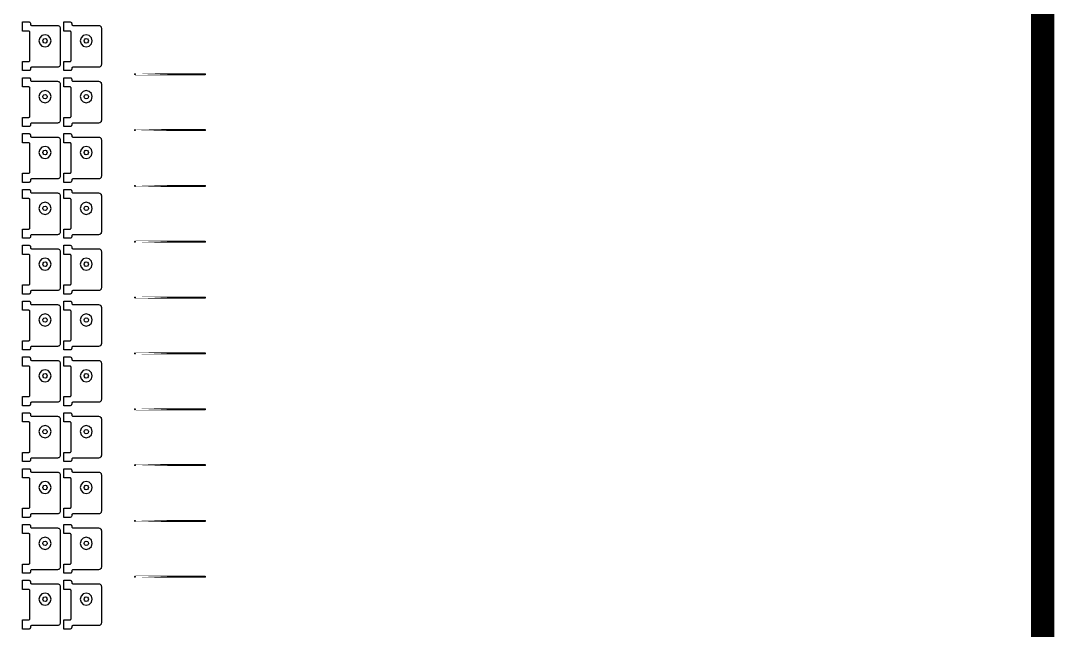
# Model space of a CAD drawing. Extents: x 11 to 212, y 11 to 212.
# Drawn here: x 167.51 to 211.7, y 85.03 to 111.1 of the extents above; entities that cross this region are included whole.
import ezdxf

# ---------------------------------------------------------------- set-up
doc = ezdxf.new("R2010")
doc.units = 0
doc.layers.get('0').update_dxf_attribs({"linetype": 'continuous'})
doc.layers.add('G', color=7, linetype='continuous')

# ---------------------------------------------------------------- blocks, each defined once
blk = doc.blocks.new('cutlineendpoint')
at = {"const_width": 0.04}
blk.add_lwpolyline([(-0.02, 0, 1), (0.02, 0, 1)], format="xyb", close=True, dxfattribs=at)

msp = doc.modelspace()

# ---------------------------------------------------------------- linework, layer by layer
at = {"layer": 'G'}
for points, const_width in [([(11.2, 211.2), (211.2, 211.2), (211.2, 11.2), (11.2, 11.2)], 1), ([(172.4, 108.812), (175.4, 108.812)], 0.08), ([(172.4, 106.424), (175.4, 106.424)], 0.08), ([(172.4, 104.035), (175.4, 104.035)], 0.08), ([(172.4, 101.647), (175.4, 101.647)], 0.08), ([(172.4, 99.259), (175.4, 99.259)], 0.08), ([(172.4, 96.871), (175.4, 96.871)], 0.08), ([(172.4, 94.482), (175.4, 94.482)], 0.08), ([(172.4, 92.094), (175.4, 92.094)], 0.08), ([(172.4, 89.706), (175.4, 89.706)], 0.08), ([(172.4, 87.318), (175.4, 87.318)], 0.08)]:
    msp.add_lwpolyline(points, close=True, dxfattribs=dict(at, const_width=const_width))
for points in [[(167.847, 109.353), (167.862, 109.355), (167.876, 109.361), (167.889, 109.37), (167.898, 109.382), (167.904, 109.397), (167.906, 109.412), (167.906, 110.6), (167.904, 110.615), (167.898, 110.629), (167.889, 110.642), (167.876, 110.651), (167.862, 110.657), (167.847, 110.659), (167.591, 110.659), (167.591, 111.047), (167.871, 111.047), (167.886, 111.045), (167.9, 111.039), (167.912, 111.03), (167.922, 111.018), (167.927, 111.003), (167.929, 110.988), (167.929, 110.959), (167.931, 110.944), (167.937, 110.929), (167.947, 110.917), (167.959, 110.908), (167.973, 110.902), (167.988, 110.9), (169.082, 110.9), (169.113, 110.896), (169.141, 110.884), (169.166, 110.866), (169.184, 110.841), (169.196, 110.813), (169.2, 110.782), (169.2, 109.229), (169.196, 109.199), (169.184, 109.171), (169.166, 109.146), (169.141, 109.128), (169.113, 109.116), (169.082, 109.112), (167.988, 109.112), (167.973, 109.11), (167.959, 109.104), (167.947, 109.095), (167.937, 109.082), (167.931, 109.068), (167.929, 109.053), (167.929, 109.024), (167.927, 109.008), (167.922, 108.994), (167.912, 108.982), (167.9, 108.973), (167.886, 108.967), (167.871, 108.965), (167.591, 108.965), (167.591, 109.353)], [(169.612, 109.353), (169.627, 109.355), (169.641, 109.361), (169.653, 109.37), (169.663, 109.382), (169.669, 109.397), (169.671, 109.412), (169.671, 110.6), (169.669, 110.615), (169.663, 110.629), (169.653, 110.642), (169.641, 110.651), (169.627, 110.657), (169.612, 110.659), (169.355, 110.659), (169.355, 111.047), (169.635, 111.047), (169.651, 111.045), (169.665, 111.039), (169.677, 111.03), (169.686, 111.018), (169.692, 111.003), (169.694, 110.988), (169.694, 110.959), (169.696, 110.944), (169.702, 110.929), (169.711, 110.917), (169.724, 110.908), (169.738, 110.902), (169.753, 110.9), (170.847, 110.9), (170.878, 110.896), (170.906, 110.884), (170.93, 110.866), (170.949, 110.841), (170.961, 110.813), (170.965, 110.782), (170.965, 109.229), (170.961, 109.199), (170.949, 109.171), (170.93, 109.146), (170.906, 109.128), (170.878, 109.116), (170.847, 109.112), (169.753, 109.112), (169.738, 109.11), (169.724, 109.104), (169.711, 109.095), (169.702, 109.082), (169.696, 109.068), (169.694, 109.053), (169.694, 109.024), (169.692, 109.008), (169.686, 108.994), (169.677, 108.982), (169.665, 108.973), (169.651, 108.967), (169.635, 108.965), (169.355, 108.965), (169.355, 109.353)], [(168.777, 110.112), (168.812, 110.241), (168.777, 110.371), (168.682, 110.465), (168.553, 110.5), (168.424, 110.465), (168.329, 110.371), (168.294, 110.241), (168.329, 110.112), (168.424, 110.017), (168.553, 109.982), (168.682, 110.017)], [(170.542, 110.112), (170.576, 110.241), (170.542, 110.371), (170.447, 110.465), (170.318, 110.5), (170.188, 110.465), (170.093, 110.371), (170.059, 110.241), (170.093, 110.112), (170.188, 110.017), (170.318, 109.982), (170.447, 110.017)], [(168.647, 110.241), (168.634, 110.194), (168.6, 110.16), (168.553, 110.147), (168.506, 110.16), (168.471, 110.194), (168.459, 110.241), (168.471, 110.288), (168.506, 110.323), (168.553, 110.335), (168.6, 110.323), (168.634, 110.288)], [(170.412, 110.241), (170.399, 110.194), (170.365, 110.16), (170.318, 110.147), (170.271, 110.16), (170.236, 110.194), (170.224, 110.241), (170.236, 110.288), (170.271, 110.323), (170.318, 110.335), (170.365, 110.323), (170.399, 110.288)], [(167.847, 106.965), (167.862, 106.967), (167.876, 106.973), (167.889, 106.982), (167.898, 106.994), (167.904, 107.008), (167.906, 107.024), (167.906, 108.212), (167.904, 108.227), (167.898, 108.241), (167.889, 108.253), (167.876, 108.263), (167.862, 108.269), (167.847, 108.271), (167.591, 108.271), (167.591, 108.659), (167.871, 108.659), (167.886, 108.657), (167.9, 108.651), (167.912, 108.642), (167.922, 108.629), (167.927, 108.615), (167.929, 108.6), (167.929, 108.571), (167.931, 108.555), (167.937, 108.541), (167.947, 108.529), (167.959, 108.52), (167.973, 108.514), (167.988, 108.512), (169.082, 108.512), (169.113, 108.508), (169.141, 108.496), (169.166, 108.477), (169.184, 108.453), (169.196, 108.425), (169.2, 108.394), (169.2, 106.841), (169.196, 106.811), (169.184, 106.782), (169.166, 106.758), (169.141, 106.739), (169.113, 106.728), (169.082, 106.724), (167.988, 106.724), (167.973, 106.722), (167.959, 106.716), (167.947, 106.706), (167.937, 106.694), (167.931, 106.68), (167.929, 106.665), (167.929, 106.635), (167.927, 106.62), (167.922, 106.606), (167.912, 106.594), (167.9, 106.584), (167.886, 106.578), (167.871, 106.576), (167.591, 106.576), (167.591, 106.965)], [(169.612, 106.965), (169.627, 106.967), (169.641, 106.973), (169.653, 106.982), (169.663, 106.994), (169.669, 107.008), (169.671, 107.024), (169.671, 108.212), (169.669, 108.227), (169.663, 108.241), (169.653, 108.253), (169.641, 108.263), (169.627, 108.269), (169.612, 108.271), (169.355, 108.271), (169.355, 108.659), (169.635, 108.659), (169.651, 108.657), (169.665, 108.651), (169.677, 108.642), (169.686, 108.629), (169.692, 108.615), (169.694, 108.6), (169.694, 108.571), (169.696, 108.555), (169.702, 108.541), (169.711, 108.529), (169.724, 108.52), (169.738, 108.514), (169.753, 108.512), (170.847, 108.512), (170.878, 108.508), (170.906, 108.496), (170.93, 108.477), (170.949, 108.453), (170.961, 108.425), (170.965, 108.394), (170.965, 106.841), (170.961, 106.811), (170.949, 106.782), (170.93, 106.758), (170.906, 106.739), (170.878, 106.728), (170.847, 106.724), (169.753, 106.724), (169.738, 106.722), (169.724, 106.716), (169.711, 106.706), (169.702, 106.694), (169.696, 106.68), (169.694, 106.665), (169.694, 106.635), (169.692, 106.62), (169.686, 106.606), (169.677, 106.594), (169.665, 106.584), (169.651, 106.578), (169.635, 106.576), (169.355, 106.576), (169.355, 106.965)], [(168.777, 107.724), (168.812, 107.853), (168.777, 107.982), (168.682, 108.077), (168.553, 108.112), (168.424, 108.077), (168.329, 107.982), (168.294, 107.853), (168.329, 107.724), (168.424, 107.629), (168.553, 107.594), (168.682, 107.629)], [(168.647, 107.853), (168.634, 107.806), (168.6, 107.771), (168.553, 107.759), (168.506, 107.771), (168.471, 107.806), (168.459, 107.853), (168.471, 107.9), (168.506, 107.934), (168.553, 107.947), (168.6, 107.934), (168.634, 107.9)], [(170.542, 107.724), (170.576, 107.853), (170.542, 107.982), (170.447, 108.077), (170.318, 108.112), (170.188, 108.077), (170.093, 107.982), (170.059, 107.853), (170.093, 107.724), (170.188, 107.629), (170.318, 107.594), (170.447, 107.629)], [(170.412, 107.853), (170.399, 107.806), (170.365, 107.771), (170.318, 107.759), (170.271, 107.771), (170.236, 107.806), (170.224, 107.853), (170.236, 107.9), (170.271, 107.934), (170.318, 107.947), (170.365, 107.934), (170.399, 107.9)], [(167.847, 104.576), (167.862, 104.578), (167.876, 104.584), (167.889, 104.594), (167.898, 104.606), (167.904, 104.62), (167.906, 104.635), (167.906, 105.824), (167.904, 105.839), (167.898, 105.853), (167.889, 105.865), (167.876, 105.874), (167.862, 105.88), (167.847, 105.882), (167.591, 105.882), (167.591, 106.271), (167.871, 106.271), (167.886, 106.269), (167.9, 106.263), (167.912, 106.253), (167.922, 106.241), (167.927, 106.227), (167.929, 106.212), (167.929, 106.182), (167.931, 106.167), (167.937, 106.153), (167.947, 106.141), (167.959, 106.131), (167.973, 106.126), (167.988, 106.124), (169.082, 106.124), (169.113, 106.12), (169.141, 106.108), (169.166, 106.089), (169.184, 106.065), (169.196, 106.036), (169.2, 106.006), (169.2, 104.453), (169.196, 104.422), (169.184, 104.394), (169.166, 104.37), (169.141, 104.351), (169.113, 104.339), (169.082, 104.335), (167.988, 104.335), (167.973, 104.333), (167.959, 104.327), (167.947, 104.318), (167.937, 104.306), (167.931, 104.292), (167.929, 104.276), (167.929, 104.247), (167.927, 104.232), (167.922, 104.218), (167.912, 104.205), (167.9, 104.196), (167.886, 104.19), (167.871, 104.188), (167.591, 104.188), (167.591, 104.576)], [(169.612, 104.576), (169.627, 104.578), (169.641, 104.584), (169.653, 104.594), (169.663, 104.606), (169.669, 104.62), (169.671, 104.635), (169.671, 105.824), (169.669, 105.839), (169.663, 105.853), (169.653, 105.865), (169.641, 105.874), (169.627, 105.88), (169.612, 105.882), (169.355, 105.882), (169.355, 106.271), (169.635, 106.271), (169.651, 106.269), (169.665, 106.263), (169.677, 106.253), (169.686, 106.241), (169.692, 106.227), (169.694, 106.212), (169.694, 106.182), (169.696, 106.167), (169.702, 106.153), (169.711, 106.141), (169.724, 106.131), (169.738, 106.126), (169.753, 106.124), (170.847, 106.124), (170.878, 106.12), (170.906, 106.108), (170.93, 106.089), (170.949, 106.065), (170.961, 106.036), (170.965, 106.006), (170.965, 104.453), (170.961, 104.422), (170.949, 104.394), (170.93, 104.37), (170.906, 104.351), (170.878, 104.339), (170.847, 104.335), (169.753, 104.335), (169.738, 104.333), (169.724, 104.327), (169.711, 104.318), (169.702, 104.306), (169.696, 104.292), (169.694, 104.276), (169.694, 104.247), (169.692, 104.232), (169.686, 104.218), (169.677, 104.205), (169.665, 104.196), (169.651, 104.19), (169.635, 104.188), (169.355, 104.188), (169.355, 104.576)], [(168.777, 105.335), (168.812, 105.465), (168.777, 105.594), (168.682, 105.689), (168.553, 105.724), (168.424, 105.689), (168.329, 105.594), (168.294, 105.465), (168.329, 105.335), (168.424, 105.241), (168.553, 105.206), (168.682, 105.241)], [(170.542, 105.335), (170.576, 105.465), (170.542, 105.594), (170.447, 105.689), (170.318, 105.724), (170.188, 105.689), (170.093, 105.594), (170.059, 105.465), (170.093, 105.335), (170.188, 105.241), (170.318, 105.206), (170.447, 105.241)], [(168.647, 105.465), (168.634, 105.418), (168.6, 105.383), (168.553, 105.371), (168.506, 105.383), (168.471, 105.418), (168.459, 105.465), (168.471, 105.512), (168.506, 105.546), (168.553, 105.559), (168.6, 105.546), (168.634, 105.512)], [(170.412, 105.465), (170.399, 105.418), (170.365, 105.383), (170.318, 105.371), (170.271, 105.383), (170.236, 105.418), (170.224, 105.465), (170.236, 105.512), (170.271, 105.546), (170.318, 105.559), (170.365, 105.546), (170.399, 105.512)], [(167.847, 102.188), (167.862, 102.19), (167.876, 102.196), (167.889, 102.205), (167.898, 102.218), (167.904, 102.232), (167.906, 102.247), (167.906, 103.435), (167.904, 103.451), (167.898, 103.465), (167.889, 103.477), (167.876, 103.486), (167.862, 103.492), (167.847, 103.494), (167.591, 103.494), (167.591, 103.882), (167.871, 103.882), (167.886, 103.88), (167.9, 103.874), (167.912, 103.865), (167.922, 103.853), (167.927, 103.839), (167.929, 103.824), (167.929, 103.794), (167.931, 103.779), (167.937, 103.765), (167.947, 103.753), (167.959, 103.743), (167.973, 103.737), (167.988, 103.735), (169.082, 103.735), (169.113, 103.731), (169.141, 103.72), (169.166, 103.701), (169.184, 103.676), (169.196, 103.648), (169.2, 103.618), (169.2, 102.065), (169.196, 102.034), (169.184, 102.006), (169.166, 101.982), (169.141, 101.963), (169.113, 101.951), (169.082, 101.947), (167.988, 101.947), (167.973, 101.945), (167.959, 101.939), (167.947, 101.93), (167.937, 101.918), (167.931, 101.903), (167.929, 101.888), (167.929, 101.859), (167.927, 101.844), (167.922, 101.829), (167.912, 101.817), (167.9, 101.808), (167.886, 101.802), (167.871, 101.8), (167.591, 101.8), (167.591, 102.188)], [(169.612, 102.188), (169.627, 102.19), (169.641, 102.196), (169.653, 102.205), (169.663, 102.218), (169.669, 102.232), (169.671, 102.247), (169.671, 103.435), (169.669, 103.451), (169.663, 103.465), (169.653, 103.477), (169.641, 103.486), (169.627, 103.492), (169.612, 103.494), (169.355, 103.494), (169.355, 103.882), (169.635, 103.882), (169.651, 103.88), (169.665, 103.874), (169.677, 103.865), (169.686, 103.853), (169.692, 103.839), (169.694, 103.824), (169.694, 103.794), (169.696, 103.779), (169.702, 103.765), (169.711, 103.753), (169.724, 103.743), (169.738, 103.737), (169.753, 103.735), (170.847, 103.735), (170.878, 103.731), (170.906, 103.72), (170.93, 103.701), (170.949, 103.676), (170.961, 103.648), (170.965, 103.618), (170.965, 102.065), (170.961, 102.034), (170.949, 102.006), (170.93, 101.982), (170.906, 101.963), (170.878, 101.951), (170.847, 101.947), (169.753, 101.947), (169.738, 101.945), (169.724, 101.939), (169.711, 101.93), (169.702, 101.918), (169.696, 101.903), (169.694, 101.888), (169.694, 101.859), (169.692, 101.844), (169.686, 101.829), (169.677, 101.817), (169.665, 101.808), (169.651, 101.802), (169.635, 101.8), (169.355, 101.8), (169.355, 102.188)], [(168.777, 102.947), (168.812, 103.076), (168.777, 103.206), (168.682, 103.301), (168.553, 103.335), (168.424, 103.301), (168.329, 103.206), (168.294, 103.076), (168.329, 102.947), (168.424, 102.852), (168.553, 102.818), (168.682, 102.852)], [(168.647, 103.076), (168.634, 103.029), (168.6, 102.995), (168.553, 102.982), (168.506, 102.995), (168.471, 103.029), (168.459, 103.076), (168.471, 103.124), (168.506, 103.158), (168.553, 103.171), (168.6, 103.158), (168.634, 103.124)], [(170.542, 102.947), (170.576, 103.076), (170.542, 103.206), (170.447, 103.301), (170.318, 103.335), (170.188, 103.301), (170.093, 103.206), (170.059, 103.076), (170.093, 102.947), (170.188, 102.852), (170.318, 102.818), (170.447, 102.852)], [(170.412, 103.076), (170.399, 103.029), (170.365, 102.995), (170.318, 102.982), (170.271, 102.995), (170.236, 103.029), (170.224, 103.076), (170.236, 103.124), (170.271, 103.158), (170.318, 103.171), (170.365, 103.158), (170.399, 103.124)], [(167.847, 99.8), (167.862, 99.802), (167.876, 99.808), (167.889, 99.817), (167.898, 99.829), (167.904, 99.844), (167.906, 99.859), (167.906, 101.047), (167.904, 101.062), (167.898, 101.076), (167.889, 101.089), (167.876, 101.098), (167.862, 101.104), (167.847, 101.106), (167.591, 101.106), (167.591, 101.494), (167.871, 101.494), (167.886, 101.492), (167.9, 101.486), (167.912, 101.477), (167.922, 101.465), (167.927, 101.451), (167.929, 101.435), (167.929, 101.406), (167.931, 101.391), (167.937, 101.376), (167.947, 101.364), (167.959, 101.355), (167.973, 101.349), (167.988, 101.347), (169.082, 101.347), (169.113, 101.343), (169.141, 101.331), (169.166, 101.313), (169.184, 101.288), (169.196, 101.26), (169.2, 101.229), (169.2, 99.676), (169.196, 99.646), (169.184, 99.618), (169.166, 99.593), (169.141, 99.575), (169.113, 99.563), (169.082, 99.559), (167.988, 99.559), (167.973, 99.557), (167.959, 99.551), (167.947, 99.542), (167.937, 99.529), (167.931, 99.515), (167.929, 99.5), (167.929, 99.471), (167.927, 99.455), (167.922, 99.441), (167.912, 99.429), (167.9, 99.42), (167.886, 99.414), (167.871, 99.412), (167.591, 99.412), (167.591, 99.8)], [(169.612, 99.8), (169.627, 99.802), (169.641, 99.808), (169.653, 99.817), (169.663, 99.829), (169.669, 99.844), (169.671, 99.859), (169.671, 101.047), (169.669, 101.062), (169.663, 101.076), (169.653, 101.089), (169.641, 101.098), (169.627, 101.104), (169.612, 101.106), (169.355, 101.106), (169.355, 101.494), (169.635, 101.494), (169.651, 101.492), (169.665, 101.486), (169.677, 101.477), (169.686, 101.465), (169.692, 101.451), (169.694, 101.435), (169.694, 101.406), (169.696, 101.391), (169.702, 101.376), (169.711, 101.364), (169.724, 101.355), (169.738, 101.349), (169.753, 101.347), (170.847, 101.347), (170.878, 101.343), (170.906, 101.331), (170.93, 101.313), (170.949, 101.288), (170.961, 101.26), (170.965, 101.229), (170.965, 99.676), (170.961, 99.646), (170.949, 99.618), (170.93, 99.593), (170.906, 99.575), (170.878, 99.563), (170.847, 99.559), (169.753, 99.559), (169.738, 99.557), (169.724, 99.551), (169.711, 99.542), (169.702, 99.529), (169.696, 99.515), (169.694, 99.5), (169.694, 99.471), (169.692, 99.455), (169.686, 99.441), (169.677, 99.429), (169.665, 99.42), (169.651, 99.414), (169.635, 99.412), (169.355, 99.412), (169.355, 99.8)], [(168.777, 100.559), (168.812, 100.688), (168.777, 100.818), (168.682, 100.912), (168.553, 100.947), (168.424, 100.912), (168.329, 100.818), (168.294, 100.688), (168.329, 100.559), (168.424, 100.464), (168.553, 100.429), (168.682, 100.464)], [(168.647, 100.688), (168.634, 100.641), (168.6, 100.607), (168.553, 100.594), (168.506, 100.607), (168.471, 100.641), (168.459, 100.688), (168.471, 100.735), (168.506, 100.77), (168.553, 100.782), (168.6, 100.77), (168.634, 100.735)], [(170.542, 100.559), (170.576, 100.688), (170.542, 100.818), (170.447, 100.912), (170.318, 100.947), (170.188, 100.912), (170.093, 100.818), (170.059, 100.688), (170.093, 100.559), (170.188, 100.464), (170.318, 100.429), (170.447, 100.464)], [(170.412, 100.688), (170.399, 100.641), (170.365, 100.607), (170.318, 100.594), (170.271, 100.607), (170.236, 100.641), (170.224, 100.688), (170.236, 100.735), (170.271, 100.77), (170.318, 100.782), (170.365, 100.77), (170.399, 100.735)], [(167.847, 97.412), (167.862, 97.414), (167.876, 97.42), (167.889, 97.429), (167.898, 97.441), (167.904, 97.455), (167.906, 97.471), (167.906, 98.659), (167.904, 98.674), (167.898, 98.688), (167.889, 98.7), (167.876, 98.71), (167.862, 98.716), (167.847, 98.718), (167.591, 98.718), (167.591, 99.106), (167.871, 99.106), (167.886, 99.104), (167.9, 99.098), (167.912, 99.089), (167.922, 99.076), (167.927, 99.062), (167.929, 99.047), (167.929, 99.018), (167.931, 99.002), (167.937, 98.988), (167.947, 98.976), (167.959, 98.967), (167.973, 98.961), (167.988, 98.959), (169.082, 98.959), (169.113, 98.955), (169.141, 98.943), (169.166, 98.924), (169.184, 98.9), (169.196, 98.872), (169.2, 98.841), (169.2, 97.288), (169.196, 97.258), (169.184, 97.229), (169.166, 97.205), (169.141, 97.186), (169.113, 97.175), (169.082, 97.171), (167.988, 97.171), (167.973, 97.169), (167.959, 97.163), (167.947, 97.153), (167.937, 97.141), (167.931, 97.127), (167.929, 97.112), (167.929, 97.082), (167.927, 97.067), (167.922, 97.053), (167.912, 97.041), (167.9, 97.031), (167.886, 97.026), (167.871, 97.024), (167.591, 97.024), (167.591, 97.412)], [(169.612, 97.412), (169.627, 97.414), (169.641, 97.42), (169.653, 97.429), (169.663, 97.441), (169.669, 97.455), (169.671, 97.471), (169.671, 98.659), (169.669, 98.674), (169.663, 98.688), (169.653, 98.7), (169.641, 98.71), (169.627, 98.716), (169.612, 98.718), (169.355, 98.718), (169.355, 99.106), (169.635, 99.106), (169.651, 99.104), (169.665, 99.098), (169.677, 99.089), (169.686, 99.076), (169.692, 99.062), (169.694, 99.047), (169.694, 99.018), (169.696, 99.002), (169.702, 98.988), (169.711, 98.976), (169.724, 98.967), (169.738, 98.961), (169.753, 98.959), (170.847, 98.959), (170.878, 98.955), (170.906, 98.943), (170.93, 98.924), (170.949, 98.9), (170.961, 98.872), (170.965, 98.841), (170.965, 97.288), (170.961, 97.258), (170.949, 97.229), (170.93, 97.205), (170.906, 97.186), (170.878, 97.175), (170.847, 97.171), (169.753, 97.171), (169.738, 97.169), (169.724, 97.163), (169.711, 97.153), (169.702, 97.141), (169.696, 97.127), (169.694, 97.112), (169.694, 97.082), (169.692, 97.067), (169.686, 97.053), (169.677, 97.041), (169.665, 97.031), (169.651, 97.026), (169.635, 97.024), (169.355, 97.024), (169.355, 97.412)], [(168.777, 98.171), (168.812, 98.3), (168.777, 98.429), (168.682, 98.524), (168.553, 98.559), (168.424, 98.524), (168.329, 98.429), (168.294, 98.3), (168.329, 98.171), (168.424, 98.076), (168.553, 98.041), (168.682, 98.076)], [(170.542, 98.171), (170.576, 98.3), (170.542, 98.429), (170.447, 98.524), (170.318, 98.559), (170.188, 98.524), (170.093, 98.429), (170.059, 98.3), (170.093, 98.171), (170.188, 98.076), (170.318, 98.041), (170.447, 98.076)], [(168.647, 98.3), (168.634, 98.253), (168.6, 98.218), (168.553, 98.206), (168.506, 98.218), (168.471, 98.253), (168.459, 98.3), (168.471, 98.347), (168.506, 98.382), (168.553, 98.394), (168.6, 98.382), (168.634, 98.347)], [(170.412, 98.3), (170.399, 98.253), (170.365, 98.218), (170.318, 98.206), (170.271, 98.218), (170.236, 98.253), (170.224, 98.3), (170.236, 98.347), (170.271, 98.382), (170.318, 98.394), (170.365, 98.382), (170.399, 98.347)], [(167.847, 95.024), (167.862, 95.026), (167.876, 95.031), (167.889, 95.041), (167.898, 95.053), (167.904, 95.067), (167.906, 95.082), (167.906, 96.271), (167.904, 96.286), (167.898, 96.3), (167.889, 96.312), (167.876, 96.322), (167.862, 96.327), (167.847, 96.329), (167.591, 96.329), (167.591, 96.718), (167.871, 96.718), (167.886, 96.716), (167.9, 96.71), (167.912, 96.7), (167.922, 96.688), (167.927, 96.674), (167.929, 96.659), (167.929, 96.629), (167.931, 96.614), (167.937, 96.6), (167.947, 96.588), (167.959, 96.578), (167.973, 96.573), (167.988, 96.571), (169.082, 96.571), (169.113, 96.567), (169.141, 96.555), (169.166, 96.536), (169.184, 96.512), (169.196, 96.483), (169.2, 96.453), (169.2, 94.9), (169.196, 94.87), (169.184, 94.841), (169.166, 94.817), (169.141, 94.798), (169.113, 94.786), (169.082, 94.782), (167.988, 94.782), (167.973, 94.78), (167.959, 94.774), (167.947, 94.765), (167.937, 94.753), (167.931, 94.739), (167.929, 94.724), (167.929, 94.694), (167.927, 94.679), (167.922, 94.665), (167.912, 94.653), (167.9, 94.643), (167.886, 94.637), (167.871, 94.635), (167.591, 94.635), (167.591, 95.024)], [(169.612, 95.024), (169.627, 95.026), (169.641, 95.031), (169.653, 95.041), (169.663, 95.053), (169.669, 95.067), (169.671, 95.082), (169.671, 96.271), (169.669, 96.286), (169.663, 96.3), (169.653, 96.312), (169.641, 96.322), (169.627, 96.327), (169.612, 96.329), (169.355, 96.329), (169.355, 96.718), (169.635, 96.718), (169.651, 96.716), (169.665, 96.71), (169.677, 96.7), (169.686, 96.688), (169.692, 96.674), (169.694, 96.659), (169.694, 96.629), (169.696, 96.614), (169.702, 96.6), (169.711, 96.588), (169.724, 96.578), (169.738, 96.573), (169.753, 96.571), (170.847, 96.571), (170.878, 96.567), (170.906, 96.555), (170.93, 96.536), (170.949, 96.512), (170.961, 96.483), (170.965, 96.453), (170.965, 94.9), (170.961, 94.87), (170.949, 94.841), (170.93, 94.817), (170.906, 94.798), (170.878, 94.786), (170.847, 94.782), (169.753, 94.782), (169.738, 94.78), (169.724, 94.774), (169.711, 94.765), (169.702, 94.753), (169.696, 94.739), (169.694, 94.724), (169.694, 94.694), (169.692, 94.679), (169.686, 94.665), (169.677, 94.653), (169.665, 94.643), (169.651, 94.637), (169.635, 94.635), (169.355, 94.635), (169.355, 95.024)], [(168.777, 95.782), (168.812, 95.912), (168.777, 96.041), (168.682, 96.136), (168.553, 96.171), (168.424, 96.136), (168.329, 96.041), (168.294, 95.912), (168.329, 95.782), (168.424, 95.688), (168.553, 95.653), (168.682, 95.688)], [(168.647, 95.912), (168.634, 95.865), (168.6, 95.83), (168.553, 95.818), (168.506, 95.83), (168.471, 95.865), (168.459, 95.912), (168.471, 95.959), (168.506, 95.993), (168.553, 96.006), (168.6, 95.993), (168.634, 95.959)], [(170.542, 95.782), (170.576, 95.912), (170.542, 96.041), (170.447, 96.136), (170.318, 96.171), (170.188, 96.136), (170.093, 96.041), (170.059, 95.912), (170.093, 95.782), (170.188, 95.688), (170.318, 95.653), (170.447, 95.688)], [(170.412, 95.912), (170.399, 95.865), (170.365, 95.83), (170.318, 95.818), (170.271, 95.83), (170.236, 95.865), (170.224, 95.912), (170.236, 95.959), (170.271, 95.993), (170.318, 96.006), (170.365, 95.993), (170.399, 95.959)], [(167.847, 92.635), (167.862, 92.637), (167.876, 92.643), (167.889, 92.653), (167.898, 92.665), (167.904, 92.679), (167.906, 92.694), (167.906, 93.882), (167.904, 93.898), (167.898, 93.912), (167.889, 93.924), (167.876, 93.933), (167.862, 93.939), (167.847, 93.941), (167.591, 93.941), (167.591, 94.329), (167.871, 94.329), (167.886, 94.327), (167.9, 94.322), (167.912, 94.312), (167.922, 94.3), (167.927, 94.286), (167.929, 94.271), (167.929, 94.241), (167.931, 94.226), (167.937, 94.212), (167.947, 94.2), (167.959, 94.19), (167.973, 94.184), (167.988, 94.182), (169.082, 94.182), (169.113, 94.178), (169.141, 94.167), (169.166, 94.148), (169.184, 94.124), (169.196, 94.095), (169.2, 94.065), (169.2, 92.512), (169.196, 92.481), (169.184, 92.453), (169.166, 92.429), (169.141, 92.41), (169.113, 92.398), (169.082, 92.394), (167.988, 92.394), (167.973, 92.392), (167.959, 92.386), (167.947, 92.377), (167.937, 92.365), (167.931, 92.351), (167.929, 92.335), (167.929, 92.306), (167.927, 92.291), (167.922, 92.276), (167.912, 92.264), (167.9, 92.255), (167.886, 92.249), (167.871, 92.247), (167.591, 92.247), (167.591, 92.635)], [(169.612, 92.635), (169.627, 92.637), (169.641, 92.643), (169.653, 92.653), (169.663, 92.665), (169.669, 92.679), (169.671, 92.694), (169.671, 93.882), (169.669, 93.898), (169.663, 93.912), (169.653, 93.924), (169.641, 93.933), (169.627, 93.939), (169.612, 93.941), (169.355, 93.941), (169.355, 94.329), (169.635, 94.329), (169.651, 94.327), (169.665, 94.322), (169.677, 94.312), (169.686, 94.3), (169.692, 94.286), (169.694, 94.271), (169.694, 94.241), (169.696, 94.226), (169.702, 94.212), (169.711, 94.2), (169.724, 94.19), (169.738, 94.184), (169.753, 94.182), (170.847, 94.182), (170.878, 94.178), (170.906, 94.167), (170.93, 94.148), (170.949, 94.124), (170.961, 94.095), (170.965, 94.065), (170.965, 92.512), (170.961, 92.481), (170.949, 92.453), (170.93, 92.429), (170.906, 92.41), (170.878, 92.398), (170.847, 92.394), (169.753, 92.394), (169.738, 92.392), (169.724, 92.386), (169.711, 92.377), (169.702, 92.365), (169.696, 92.351), (169.694, 92.335), (169.694, 92.306), (169.692, 92.291), (169.686, 92.276), (169.677, 92.264), (169.665, 92.255), (169.651, 92.249), (169.635, 92.247), (169.355, 92.247), (169.355, 92.635)], [(168.777, 93.394), (168.812, 93.524), (168.777, 93.653), (168.682, 93.748), (168.553, 93.782), (168.424, 93.748), (168.329, 93.653), (168.294, 93.524), (168.329, 93.394), (168.424, 93.299), (168.553, 93.265), (168.682, 93.299)], [(170.542, 93.394), (170.576, 93.524), (170.542, 93.653), (170.447, 93.748), (170.318, 93.782), (170.188, 93.748), (170.093, 93.653), (170.059, 93.524), (170.093, 93.394), (170.188, 93.299), (170.318, 93.265), (170.447, 93.299)], [(168.647, 93.524), (168.634, 93.476), (168.6, 93.442), (168.553, 93.429), (168.506, 93.442), (168.471, 93.476), (168.459, 93.524), (168.471, 93.571), (168.506, 93.605), (168.553, 93.618), (168.6, 93.605), (168.634, 93.571)], [(170.412, 93.524), (170.399, 93.476), (170.365, 93.442), (170.318, 93.429), (170.271, 93.442), (170.236, 93.476), (170.224, 93.524), (170.236, 93.571), (170.271, 93.605), (170.318, 93.618), (170.365, 93.605), (170.399, 93.571)], [(167.847, 90.247), (167.862, 90.249), (167.876, 90.255), (167.889, 90.264), (167.898, 90.276), (167.904, 90.291), (167.906, 90.306), (167.906, 91.494), (167.904, 91.509), (167.898, 91.524), (167.889, 91.536), (167.876, 91.545), (167.862, 91.551), (167.847, 91.553), (167.591, 91.553), (167.591, 91.941), (167.871, 91.941), (167.886, 91.939), (167.9, 91.933), (167.912, 91.924), (167.922, 91.912), (167.927, 91.898), (167.929, 91.882), (167.929, 91.853), (167.931, 91.838), (167.937, 91.824), (167.947, 91.811), (167.959, 91.802), (167.973, 91.796), (167.988, 91.794), (169.082, 91.794), (169.113, 91.79), (169.141, 91.778), (169.166, 91.76), (169.184, 91.735), (169.196, 91.707), (169.2, 91.676), (169.2, 90.124), (169.196, 90.093), (169.184, 90.065), (169.166, 90.04), (169.141, 90.022), (169.113, 90.01), (169.082, 90.006), (167.988, 90.006), (167.973, 90.004), (167.959, 89.998), (167.947, 89.989), (167.937, 89.976), (167.931, 89.962), (167.929, 89.947), (167.929, 89.918), (167.927, 89.902), (167.922, 89.888), (167.912, 89.876), (167.9, 89.867), (167.886, 89.861), (167.871, 89.859), (167.591, 89.859), (167.591, 90.247)], [(169.612, 90.247), (169.627, 90.249), (169.641, 90.255), (169.653, 90.264), (169.663, 90.276), (169.669, 90.291), (169.671, 90.306), (169.671, 91.494), (169.669, 91.509), (169.663, 91.524), (169.653, 91.536), (169.641, 91.545), (169.627, 91.551), (169.612, 91.553), (169.355, 91.553), (169.355, 91.941), (169.635, 91.941), (169.651, 91.939), (169.665, 91.933), (169.677, 91.924), (169.686, 91.912), (169.692, 91.898), (169.694, 91.882), (169.694, 91.853), (169.696, 91.838), (169.702, 91.824), (169.711, 91.811), (169.724, 91.802), (169.738, 91.796), (169.753, 91.794), (170.847, 91.794), (170.878, 91.79), (170.906, 91.778), (170.93, 91.76), (170.949, 91.735), (170.961, 91.707), (170.965, 91.676), (170.965, 90.124), (170.961, 90.093), (170.949, 90.065), (170.93, 90.04), (170.906, 90.022), (170.878, 90.01), (170.847, 90.006), (169.753, 90.006), (169.738, 90.004), (169.724, 89.998), (169.711, 89.989), (169.702, 89.976), (169.696, 89.962), (169.694, 89.947), (169.694, 89.918), (169.692, 89.902), (169.686, 89.888), (169.677, 89.876), (169.665, 89.867), (169.651, 89.861), (169.635, 89.859), (169.355, 89.859), (169.355, 90.247)], [(168.777, 91.006), (168.812, 91.135), (168.777, 91.265), (168.682, 91.359), (168.553, 91.394), (168.424, 91.359), (168.329, 91.265), (168.294, 91.135), (168.329, 91.006), (168.424, 90.911), (168.553, 90.876), (168.682, 90.911)], [(168.647, 91.135), (168.634, 91.088), (168.6, 91.054), (168.553, 91.041), (168.506, 91.054), (168.471, 91.088), (168.459, 91.135), (168.471, 91.182), (168.506, 91.217), (168.553, 91.229), (168.6, 91.217), (168.634, 91.182)], [(170.542, 91.006), (170.576, 91.135), (170.542, 91.265), (170.447, 91.359), (170.318, 91.394), (170.188, 91.359), (170.093, 91.265), (170.059, 91.135), (170.093, 91.006), (170.188, 90.911), (170.318, 90.876), (170.447, 90.911)], [(170.412, 91.135), (170.399, 91.088), (170.365, 91.054), (170.318, 91.041), (170.271, 91.054), (170.236, 91.088), (170.224, 91.135), (170.236, 91.182), (170.271, 91.217), (170.318, 91.229), (170.365, 91.217), (170.399, 91.182)], [(167.847, 87.859), (167.862, 87.861), (167.876, 87.867), (167.889, 87.876), (167.898, 87.888), (167.904, 87.902), (167.906, 87.918), (167.906, 89.106), (167.904, 89.121), (167.898, 89.135), (167.889, 89.147), (167.876, 89.157), (167.862, 89.163), (167.847, 89.165), (167.591, 89.165), (167.591, 89.553), (167.871, 89.553), (167.886, 89.551), (167.9, 89.545), (167.912, 89.536), (167.922, 89.524), (167.927, 89.509), (167.929, 89.494), (167.929, 89.465), (167.931, 89.449), (167.937, 89.435), (167.947, 89.423), (167.959, 89.414), (167.973, 89.408), (167.988, 89.406), (169.082, 89.406), (169.113, 89.402), (169.141, 89.39), (169.166, 89.371), (169.184, 89.347), (169.196, 89.319), (169.2, 89.288), (169.2, 87.735), (169.196, 87.705), (169.184, 87.676), (169.166, 87.652), (169.141, 87.633), (169.113, 87.622), (169.082, 87.618), (167.988, 87.618), (167.973, 87.616), (167.959, 87.61), (167.947, 87.6), (167.937, 87.588), (167.931, 87.574), (167.929, 87.559), (167.929, 87.529), (167.927, 87.514), (167.922, 87.5), (167.912, 87.488), (167.9, 87.478), (167.886, 87.473), (167.871, 87.471), (167.591, 87.471), (167.591, 87.859)], [(169.612, 87.859), (169.627, 87.861), (169.641, 87.867), (169.653, 87.876), (169.663, 87.888), (169.669, 87.902), (169.671, 87.918), (169.671, 89.106), (169.669, 89.121), (169.663, 89.135), (169.653, 89.147), (169.641, 89.157), (169.627, 89.163), (169.612, 89.165), (169.355, 89.165), (169.355, 89.553), (169.635, 89.553), (169.651, 89.551), (169.665, 89.545), (169.677, 89.536), (169.686, 89.524), (169.692, 89.509), (169.694, 89.494), (169.694, 89.465), (169.696, 89.449), (169.702, 89.435), (169.711, 89.423), (169.724, 89.414), (169.738, 89.408), (169.753, 89.406), (170.847, 89.406), (170.878, 89.402), (170.906, 89.39), (170.93, 89.371), (170.949, 89.347), (170.961, 89.319), (170.965, 89.288), (170.965, 87.735), (170.961, 87.705), (170.949, 87.676), (170.93, 87.652), (170.906, 87.633), (170.878, 87.622), (170.847, 87.618), (169.753, 87.618), (169.738, 87.616), (169.724, 87.61), (169.711, 87.6), (169.702, 87.588), (169.696, 87.574), (169.694, 87.559), (169.694, 87.529), (169.692, 87.514), (169.686, 87.5), (169.677, 87.488), (169.665, 87.478), (169.651, 87.473), (169.635, 87.471), (169.355, 87.471), (169.355, 87.859)], [(168.777, 88.618), (168.812, 88.747), (168.777, 88.876), (168.682, 88.971), (168.553, 89.006), (168.424, 88.971), (168.329, 88.876), (168.294, 88.747), (168.329, 88.618), (168.424, 88.523), (168.553, 88.488), (168.682, 88.523)], [(168.647, 88.747), (168.634, 88.7), (168.6, 88.666), (168.553, 88.653), (168.506, 88.666), (168.471, 88.7), (168.459, 88.747), (168.471, 88.794), (168.506, 88.829), (168.553, 88.841), (168.6, 88.829), (168.634, 88.794)], [(170.542, 88.618), (170.576, 88.747), (170.542, 88.876), (170.447, 88.971), (170.318, 89.006), (170.188, 88.971), (170.093, 88.876), (170.059, 88.747), (170.093, 88.618), (170.188, 88.523), (170.318, 88.488), (170.447, 88.523)], [(170.412, 88.747), (170.399, 88.7), (170.365, 88.666), (170.318, 88.653), (170.271, 88.666), (170.236, 88.7), (170.224, 88.747), (170.236, 88.794), (170.271, 88.829), (170.318, 88.841), (170.365, 88.829), (170.399, 88.794)], [(167.847, 85.471), (167.862, 85.473), (167.876, 85.478), (167.889, 85.488), (167.898, 85.5), (167.904, 85.514), (167.906, 85.529), (167.906, 86.718), (167.904, 86.733), (167.898, 86.747), (167.889, 86.759), (167.876, 86.769), (167.862, 86.774), (167.847, 86.776), (167.591, 86.776), (167.591, 87.165), (167.871, 87.165), (167.886, 87.163), (167.9, 87.157), (167.912, 87.147), (167.922, 87.135), (167.927, 87.121), (167.929, 87.106), (167.929, 87.076), (167.931, 87.061), (167.937, 87.047), (167.947, 87.035), (167.959, 87.026), (167.973, 87.02), (167.988, 87.018), (169.082, 87.018), (169.113, 87.014), (169.141, 87.002), (169.166, 86.983), (169.184, 86.959), (169.196, 86.93), (169.2, 86.9), (169.2, 85.347), (169.196, 85.317), (169.184, 85.288), (169.166, 85.264), (169.141, 85.245), (169.113, 85.233), (169.082, 85.229), (167.988, 85.229), (167.973, 85.227), (167.959, 85.222), (167.947, 85.212), (167.937, 85.2), (167.931, 85.186), (167.929, 85.171), (167.929, 85.141), (167.927, 85.126), (167.922, 85.112), (167.912, 85.1), (167.9, 85.09), (167.886, 85.084), (167.871, 85.082), (167.591, 85.082), (167.591, 85.471)], [(169.612, 85.471), (169.627, 85.473), (169.641, 85.478), (169.653, 85.488), (169.663, 85.5), (169.669, 85.514), (169.671, 85.529), (169.671, 86.718), (169.669, 86.733), (169.663, 86.747), (169.653, 86.759), (169.641, 86.769), (169.627, 86.774), (169.612, 86.776), (169.355, 86.776), (169.355, 87.165), (169.635, 87.165), (169.651, 87.163), (169.665, 87.157), (169.677, 87.147), (169.686, 87.135), (169.692, 87.121), (169.694, 87.106), (169.694, 87.076), (169.696, 87.061), (169.702, 87.047), (169.711, 87.035), (169.724, 87.026), (169.738, 87.02), (169.753, 87.018), (170.847, 87.018), (170.878, 87.014), (170.906, 87.002), (170.93, 86.983), (170.949, 86.959), (170.961, 86.93), (170.965, 86.9), (170.965, 85.347), (170.961, 85.317), (170.949, 85.288), (170.93, 85.264), (170.906, 85.245), (170.878, 85.233), (170.847, 85.229), (169.753, 85.229), (169.738, 85.227), (169.724, 85.222), (169.711, 85.212), (169.702, 85.2), (169.696, 85.186), (169.694, 85.171), (169.694, 85.141), (169.692, 85.126), (169.686, 85.112), (169.677, 85.1), (169.665, 85.09), (169.651, 85.084), (169.635, 85.082), (169.355, 85.082), (169.355, 85.471)], [(168.777, 86.229), (168.812, 86.359), (168.777, 86.488), (168.682, 86.583), (168.553, 86.618), (168.424, 86.583), (168.329, 86.488), (168.294, 86.359), (168.329, 86.229), (168.424, 86.135), (168.553, 86.1), (168.682, 86.135)], [(170.542, 86.229), (170.576, 86.359), (170.542, 86.488), (170.447, 86.583), (170.318, 86.618), (170.188, 86.583), (170.093, 86.488), (170.059, 86.359), (170.093, 86.229), (170.188, 86.135), (170.318, 86.1), (170.447, 86.135)], [(168.647, 86.359), (168.634, 86.312), (168.6, 86.277), (168.553, 86.265), (168.506, 86.277), (168.471, 86.312), (168.459, 86.359), (168.471, 86.406), (168.506, 86.44), (168.553, 86.453), (168.6, 86.44), (168.634, 86.406)], [(170.412, 86.359), (170.399, 86.312), (170.365, 86.277), (170.318, 86.265), (170.271, 86.277), (170.236, 86.312), (170.224, 86.359), (170.236, 86.406), (170.271, 86.44), (170.318, 86.453), (170.365, 86.44), (170.399, 86.406)]]:
    msp.add_lwpolyline(points, close=True, dxfattribs=at)

# ---------------------------------------------------------------- block references
for p in [(172.4, 108.812), (175.4, 108.812), (172.4, 106.424), (175.4, 106.424), (172.4, 104.035), (175.4, 104.035), (172.4, 101.647), (175.4, 101.647), (172.4, 99.259), (175.4, 99.259), (172.4, 96.871), (175.4, 96.871), (172.4, 94.482), (175.4, 94.482), (172.4, 92.094), (175.4, 92.094), (172.4, 89.706), (175.4, 89.706), (172.4, 87.318), (175.4, 87.318)]:
    msp.add_blockref('cutlineendpoint', p, dxfattribs=at)

doc.saveas('drawing.dxf')
